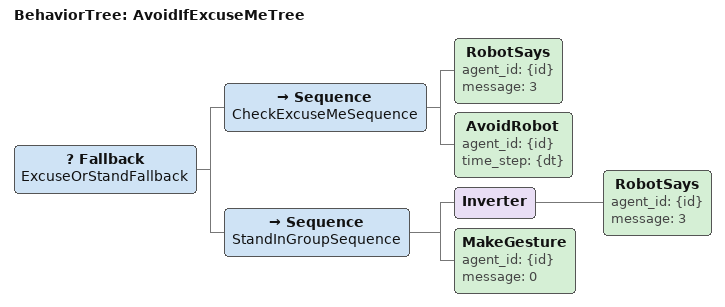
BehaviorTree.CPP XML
<root main_tree_to_execute="AvoidIfExcuseMeTree">
    <BehaviorTree ID="AvoidIfExcuseMeTree">
        <Fallback name="ExcuseOrStandFallback">
            <Sequence name="CheckExcuseMeSequence">
                <RobotSays agent_id="{id}" message="3"/>
                <AvoidRobot agent_id="{id}" time_step="{dt}" />
            </Sequence>
            <Sequence name="StandInGroupSequence">
                <Inverter>
                    <RobotSays agent_id="{id}" message="3"/>
                </Inverter>
                <MakeGesture agent_id="{id}" message="0"/>
            </Sequence>
        </Fallback>
    </BehaviorTree>
</root>
